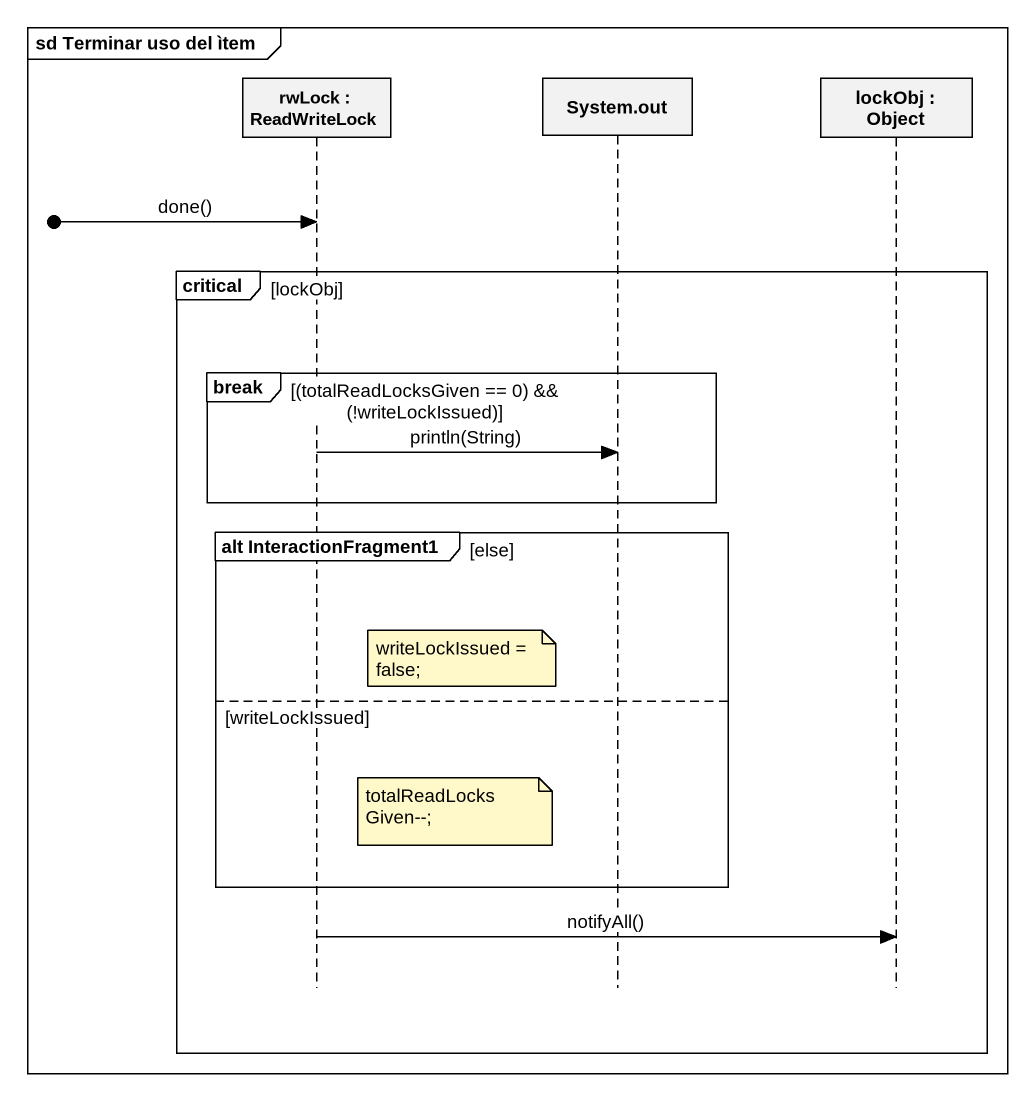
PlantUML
@startuml
mainframe sd Terminar uso del ìtem
hide footbox
participant "rwLock : ReadWriteLock" as rwLock
participant "System.out" as System_out
participant "lockObj : Object" as lockObj

[o-> rwLock : done()
critical lockObj
  break (totalReadLocksGiven == 0) && (!writeLockIssued)
    rwLock -> System_out : println(String)
  end
  group alt InteractionFragment1 [else]
    note right of rwLock : writeLockIssued = false;
  else writeLockIssued
    note right of rwLock : totalReadLocksGiven--;
  end
  rwLock -> lockObj : notifyAll()
end
@enduml
